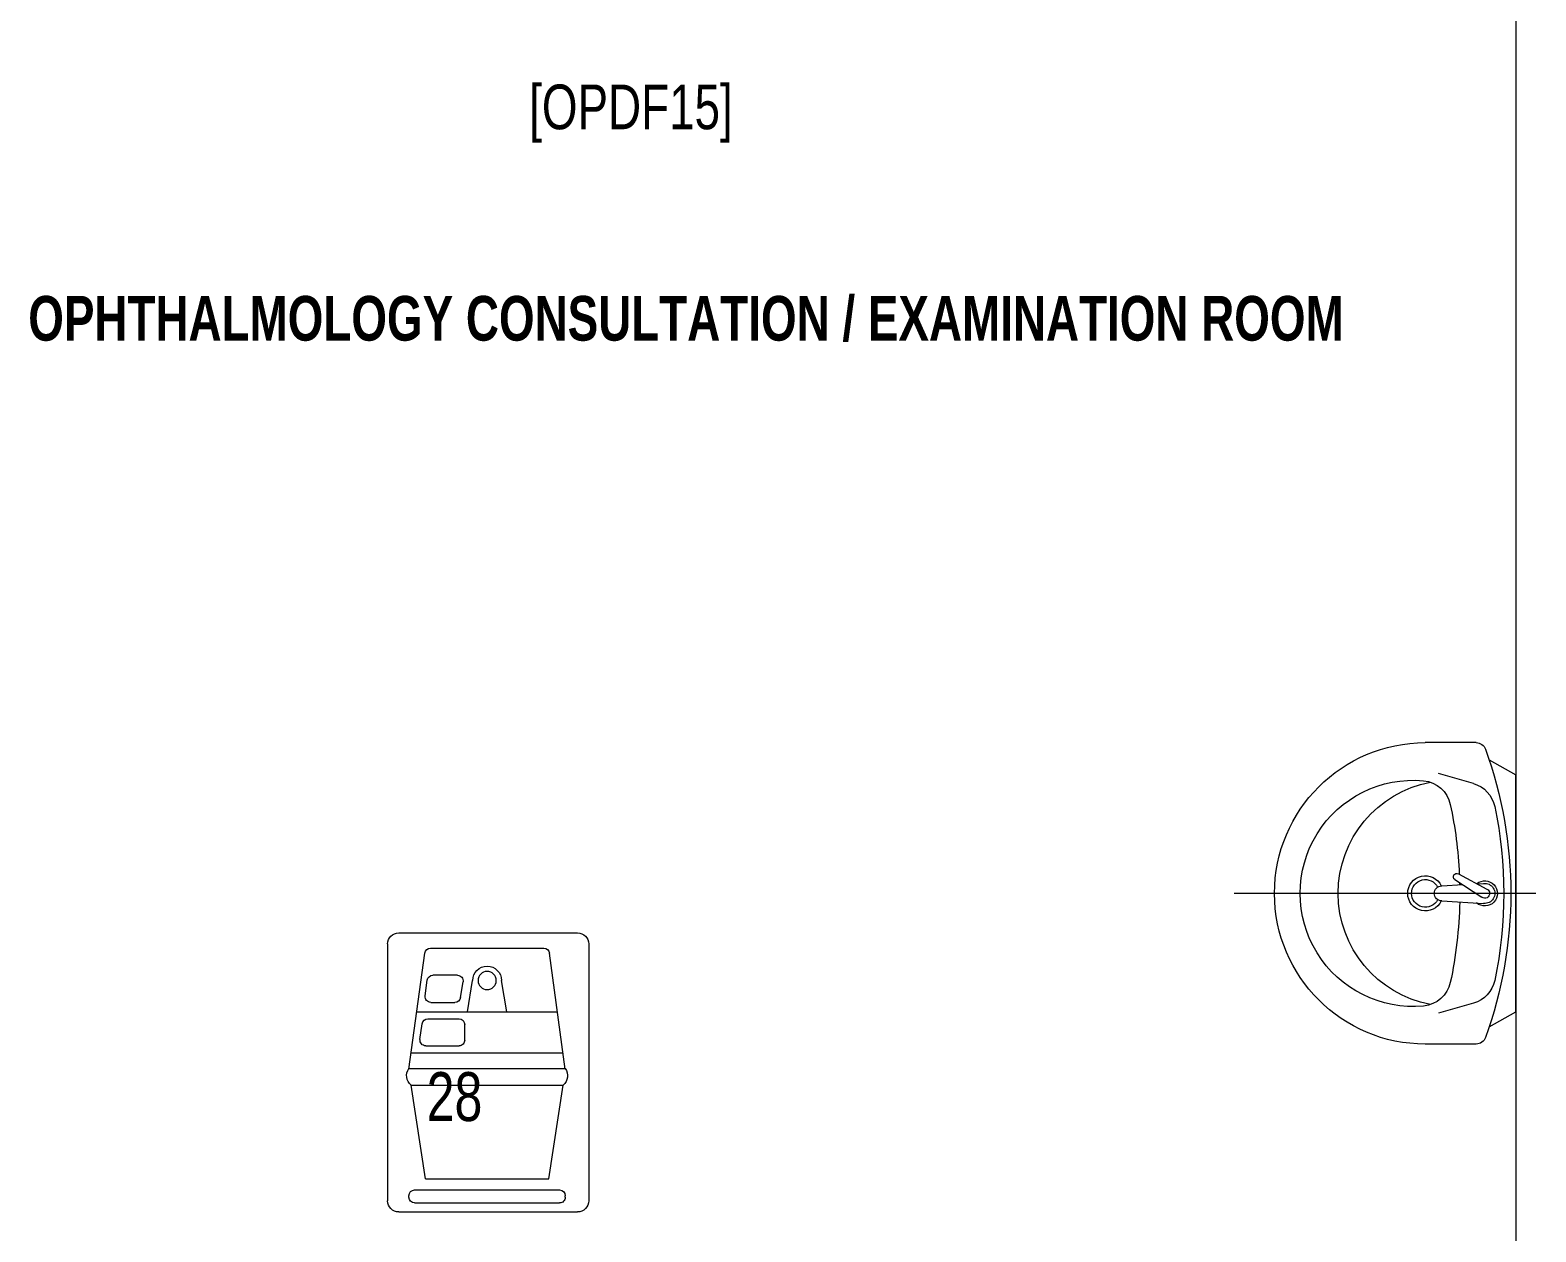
# Model space of a CAD drawing. Extents: x -234346 to 58427, y -132654 to -82394.
# Drawn here: x -54312 to -51616, y -115665 to -113513 of the extents above; entities that cross this region are included whole.
import ezdxf

# ---------------------------------------------------------------- set-up
doc = ezdxf.new("R2010")
doc.units = 0
doc.header["$LTSCALE"] = 8
doc.layers.get('0').update_dxf_attribs({"color": 9, "lineweight": 5})
for name, color, linetype, lineweight in [('72_EGR_BASE_TEXT', 9, 'Continuous', 5), ('72_EGR_EQP_TAG', 9, 'Continuous', 5), ('LOADING', 9, 'Continuous', 5), ('SANIT', 9, 'Continuous', 5), ('Walls', 9, 'Continuous', 5)]:
    doc.layers.add(name, color=color, linetype=linetype, lineweight=lineweight)
doc.styles.add('X3G_ENTITY_257CFD', font='swisscl.ttf', dxfattribs={"height": 200})
doc.styles.add('X3G_ENTITY_9EC9', font='swisscl.ttf', dxfattribs={"height": 0.2})
doc.styles.add('X3G_ENTITY_9F38', font='swisscl.ttf', dxfattribs={"height": 0.2})

# ---------------------------------------------------------------- blocks, each defined once
blk = doc.blocks.new('*X105')
for p, q in [((5, 3), (5, 3)), ((5, 3), (5, 3)), ((5, 3), (5, 3)), ((5, 3), (5, 3)), ((5, 3), (5, 3)), ((5, 3), (5, 3)), ((5, 3), (5, 3)), ((5, 3), (5, 3)), ((5, 3), (5, 3)), ((5, 3), (5, 3)), ((5, 3), (5, 3)), ((5, 3), (5, 3)), ((5, 3), (5, 3)), ((5, 3), (5, 3)), ((5, 3), (5, 3)), ((5, 3), (5, 3)), ((5, 3), (5, 3)), ((5, 3), (5, 3)), ((5, 3), (5, 3)), ((5, 3), (5, 3)), ((5, 3), (5, 3)), ((5, 3), (5, 3)), ((5, 3), (5, 3)), ((5, 3), (5, 3)), ((5, 3), (5, 3)), ((5, 3), (5, 3)), ((5, 3), (5, 3)), ((5, 3), (5, 3)), ((5, 3), (5, 3)), ((5, 3), (5, 3)), ((5, 3), (5, 3)), ((5, 3), (5, 3)), ((5, 3), (5, 3)), ((5, 3), (5, 3)), ((5, 3), (5, 3)), ((5, 3), (5, 3)), ((5, 3), (5, 3)), ((5, 3), (5, 3)), ((5, 3), (5, 3)), ((5, 3), (5, 3)), ((5, 3), (5, 3)), ((5, 3), (5, 3)), ((5, 3), (5, 3)), ((5, 3), (5, 3)), ((5, 3), (5, 3)), ((5, 3), (5, 3)), ((5, 3), (5, 3)), ((5, 3), (5, 3)), ((5, 3), (5, 3)), ((5, 3), (5, 3)), ((5, 3), (5, 3)), ((5, 3), (5, 3)), ((5, 3), (5, 3)), ((5, 3), (5, 3)), ((5, 3), (5, 3)), ((5, 3), (5, 3)), ((5, 3), (5, 3)), ((5, 3), (5, 3)), ((5, 3), (5, 3)), ((5, 3), (5, 3)), ((5, 3), (5, 3)), ((5, 3), (5, 3)), ((5, 3), (5, 3)), ((5, 3), (5, 3)), ((5, 3), (5, 3)), ((5, 3), (5, 3)), ((6, 3), (5, 3)), ((5, 3), (5, 3)), ((6, 3), (5, 3)), ((5, 3), (5, 3)), ((6, 3), (5, 3)), ((5, 3), (5, 3)), ((6, 3), (5, 3)), ((5, 3), (5, 3)), ((5, 3), (5, 3)), ((5, 3), (5, 3)), ((5, 3), (5, 3)), ((5, 3), (5, 3)), ((5, 3), (5, 3)), ((5, 3), (5, 3)), ((5, 3), (5, 3)), ((5, 3), (5, 3)), ((5, 3), (5, 3)), ((5, 3), (5, 3)), ((5, 3), (5, 3)), ((5, 3), (5, 3)), ((5, 3), (5, 3)), ((5, 3), (5, 3)), ((5, 3), (5, 3)), ((5, 3), (5, 3)), ((5, 3), (5, 3)), ((5, 3), (5, 3)), ((5, 3), (5, 3)), ((5, 3), (5, 3)), ((5, 3), (5, 3)), ((5, 3), (5, 3)), ((6, 3), (6, 3)), ((6, 3), (6, 3)), ((6, 3), (6, 3)), ((6, 3), (6, 3)), ((6, 3), (6, 3)), ((6, 3), (6, 3)), ((6, 3), (6, 3)), ((6, 3), (6, 3)), ((6, 3), (6, 3)), ((6, 3), (6, 3)), ((6, 3), (6, 3)), ((6, 3), (6, 3)), ((6, 3), (6, 3)), ((6, 3), (6, 3)), ((6, 3), (6, 3)), ((6, 3), (6, 3)), ((6, 3), (6, 3)), ((6, 3), (6, 3)), ((6, 3), (6, 3)), ((6, 3), (6, 3)), ((6, 3), (6, 3)), ((6, 3), (6, 3)), ((6, 3), (6, 3)), ((6, 3), (6, 3)), ((6, 3), (6, 3)), ((6, 3), (6, 3)), ((6, 3), (6, 3)), ((6, 3), (6, 3)), ((6, 3), (6, 3)), ((6, 3), (6, 3)), ((6, 3), (6, 3)), ((6, 3), (6, 3)), ((6, 3), (6, 3)), ((6, 3), (6, 3)), ((6, 3), (6, 3)), ((6, 3), (6, 3)), ((6, 3), (6, 3)), ((6, 3), (6, 3)), ((6, 3), (6, 3)), ((6, 3), (6, 3)), ((6, 3), (6, 3)), ((6, 3), (6, 3)), ((6, 3), (6, 3)), ((6, 3), (6, 3)), ((6, 3), (6, 3)), ((6, 3), (6, 3)), ((6, 3), (6, 3)), ((6, 3), (6, 3)), ((6, 3), (6, 3)), ((6, 3), (6, 3)), ((6, 3), (6, 3)), ((6, 3), (6, 3)), ((6, 3), (6, 3)), ((6, 3), (6, 3)), ((6, 3), (6, 3)), ((6, 3), (6, 3)), ((6, 3), (6, 3)), ((6, 3), (6, 3)), ((6, 3), (6, 3)), ((6, 3), (6, 3)), ((6, 3), (6, 3)), ((6, 3), (6, 3)), ((6, 3), (6, 3)), ((6, 3), (6, 3)), ((6, 3), (6, 3)), ((6, 3), (6, 3)), ((6, 3), (6, 3)), ((6, 3), (6, 3)), ((6, 3), (6, 3)), ((6, 3), (6, 3)), ((6, 3), (6, 3)), ((6, 3), (6, 3)), ((6, 3), (6, 3)), ((6, 3), (6, 3)), ((6, 3), (6, 3)), ((6, 3), (6, 3)), ((6, 3), (6, 3)), ((6, 3), (6, 3)), ((6, 3), (6, 3)), ((6, 3), (6, 3)), ((6, 3), (6, 3)), ((6, 3), (6, 3)), ((6, 3), (6, 3)), ((6, 3), (6, 3)), ((6, 3), (6, 3)), ((6, 3), (6, 3)), ((6, 3), (6, 3)), ((6, 3), (6, 3)), ((6, 3), (6, 3)), ((6, 3), (6, 3)), ((6, 3), (6, 3)), ((6, 3), (6, 3)), ((6, 3), (6, 3)), ((6, 3), (6, 3)), ((6, 3), (6, 3)), ((6, 3), (6, 3)), ((6, 3), (6, 3)), ((6, 3), (6, 3)), ((6, 3), (6, 3)), ((6, 3), (6, 3)), ((6, 3), (6, 3)), ((6, 3), (6, 3)), ((6, 3), (6, 3)), ((6, 3), (6, 3)), ((6, 3), (6, 3)), ((6, 3), (6, 3)), ((6, 3), (6, 3)), ((6, 3), (6, 3)), ((6, 3), (6, 3)), ((6, 3), (6, 3)), ((6, 3), (6, 3)), ((6, 3), (6, 3)), ((6, 3), (6, 3)), ((6, 3), (6, 3)), ((6, 3), (6, 3)), ((6, 3), (6, 3)), ((6, 3), (6, 3)), ((6, 3), (6, 3)), ((6, 3), (6, 3)), ((6, 3), (6, 3)), ((6, 3), (6, 3)), ((6, 3), (6, 3)), ((6, 3), (6, 3)), ((6, 3), (6, 3)), ((6, 3), (6, 3)), ((6, 3), (6, 3)), ((6, 3), (6, 3)), ((6, 3), (6, 3)), ((6, 3), (6, 3)), ((6, 3), (6, 3)), ((6, 3), (6, 3)), ((6, 3), (6, 3)), ((6, 3), (6, 3)), ((6, 3), (6, 3)), ((6, 3), (6, 3)), ((6, 3), (6, 3)), ((6, 3), (6, 3)), ((6, 3), (6, 3)), ((6, 3), (6, 3)), ((6, 3), (6, 3)), ((6, 3), (6, 3)), ((6, 3), (6, 3)), ((6, 3), (6, 3)), ((6, 3), (6, 3)), ((6, 3), (6, 3)), ((6, 3), (6, 3)), ((6, 3), (6, 3)), ((6, 3), (6, 3)), ((6, 3), (6, 3)), ((6, 3), (6, 3)), ((6, 3), (6, 3)), ((6, 3), (6, 3)), ((6, 3), (6, 3)), ((6, 3), (6, 3)), ((6, 3), (6, 3)), ((6, 3), (6, 3)), ((6, 3), (6, 3)), ((6, 3), (6, 3)), ((6, 3), (6, 3)), ((6, 3), (6, 3)), ((6, 3), (6, 3)), ((6, 3), (6, 3)), ((6, 3), (6, 3)), ((6, 3), (6, 3)), ((6, 3), (6, 3)), ((6, 3), (6, 3)), ((6, 3), (6, 3)), ((6, 3), (6, 3)), ((6, 3), (6, 3)), ((6, 3), (6, 3)), ((6, 3), (6, 3)), ((6, 3), (6, 3)), ((6, 3), (6, 3)), ((6, 3), (6, 3)), ((6, 3), (6, 3)), ((6, 3), (6, 3)), ((6, 3), (6, 3)), ((6, 3), (6, 3)), ((6, 3), (6, 3)), ((6, 3), (6, 3)), ((6, 3), (6, 3)), ((6, 3), (6, 3)), ((6, 3), (6, 3)), ((6, 3), (6, 3)), ((6, 3), (6, 3)), ((6, 3), (6, 3)), ((6, 3), (6, 3)), ((6, 3), (6, 3)), ((6, 3), (6, 3)), ((6, 3), (6, 3)), ((6, 3), (6, 3)), ((6, 3), (6, 3)), ((6, 3), (6, 3)), ((6, 3), (6, 3)), ((6, 3), (6, 3)), ((6, 3), (6, 3)), ((6, 3), (6, 3)), ((6, 3), (6, 3)), ((6, 3), (6, 3)), ((6, 3), (6, 3)), ((6, 3), (6, 3)), ((6, 3), (6, 3)), ((6, 3), (6, 3)), ((6, 3), (6, 3)), ((6, 3), (5, 3)), ((6, 3), (5, 3)), ((6, 3), (5, 3)), ((6, 3), (5, 3)), ((6, 3), (5, 3)), ((6, 3), (6, 3)), ((6, 3), (6, 3)), ((6, 3), (6, 3)), ((6, 3), (6, 3)), ((6, 3), (6, 3)), ((6, 3), (6, 3)), ((6, 3), (6, 3)), ((6, 3), (6, 3)), ((6, 3), (6, 3)), ((6, 3), (6, 3)), ((6, 3), (6, 3)), ((6, 3), (6, 3)), ((6, 3), (6, 3)), ((6, 3), (6, 3)), ((6, 3), (6, 3)), ((6, 3), (6, 3)), ((6, 3), (6, 3)), ((6, 3), (6, 3)), ((6, 3), (6, 3)), ((6, 3), (6, 3)), ((6, 3), (6, 3)), ((6, 3), (6, 3)), ((6, 3), (6, 3)), ((6, 3), (6, 3)), ((6, 3), (6, 3)), ((6, 3), (6, 3)), ((6, 3), (6, 3)), ((6, 3), (6, 3)), ((6, 3), (6, 3)), ((6, 3), (6, 3)), ((6, 3), (6, 3)), ((6, 3), (6, 3)), ((6, 3), (6, 3)), ((6, 3), (6, 3)), ((6, 3), (6, 3)), ((6, 3), (6, 3)), ((6, 3), (6, 3)), ((6, 3), (6, 3)), ((6, 3), (6, 3)), ((6, 3), (6, 3)), ((6, 3), (6, 3)), ((6, 3), (6, 3)), ((6, 3), (6, 3)), ((6, 3), (6, 3)), ((6, 3), (6, 3)), ((6, 3), (6, 3)), ((6, 3), (6, 3)), ((6, 3), (6, 3)), ((6, 3), (6, 3)), ((6, 3), (6, 3)), ((6, 3), (6, 3)), ((6, 3), (6, 3)), ((6, 3), (6, 3)), ((6, 3), (6, 3)), ((6, 3), (6, 3)), ((6, 3), (6, 3)), ((6, 3), (6, 3)), ((6, 3), (6, 3)), ((6, 3), (6, 3)), ((6, 3), (6, 3)), ((6, 3), (6, 3)), ((6, 3), (6, 3)), ((6, 3), (6, 3)), ((6, 3), (6, 3)), ((6, 3), (6, 3)), ((6, 3), (6, 3)), ((6, 3), (6, 3)), ((6, 3), (6, 3)), ((6, 3), (6, 3)), ((6, 3), (6, 3)), ((6, 3), (6, 3)), ((6, 3), (6, 3)), ((6, 3), (6, 3)), ((6, 3), (6, 3)), ((6, 3), (6, 3)), ((6, 3), (6, 3)), ((6, 3), (6, 3)), ((6, 3), (6, 3)), ((6, 3), (6, 3)), ((6, 3), (6, 3)), ((6, 3), (6, 3)), ((6, 3), (6, 3)), ((6, 3), (6, 3)), ((6, 3), (6, 3)), ((6, 3), (6, 3)), ((6, 3), (6, 3)), ((6, 3), (6, 3)), ((6, 3), (6, 3)), ((6, 3), (6, 3)), ((6, 3), (6, 3)), ((6, 3), (6, 3)), ((6, 3), (6, 3)), ((6, 3), (6, 3)), ((6, 3), (6, 3)), ((6, 3), (6, 3)), ((6, 3), (6, 3)), ((6, 3), (6, 3)), ((6, 3), (6, 3)), ((6, 3), (6, 3)), ((6, 3), (6, 3)), ((6, 3), (6, 3)), ((6, 3), (6, 3)), ((6, 3), (6, 3)), ((6, 3), (6, 3)), ((6, 3), (6, 3)), ((6, 3), (6, 3)), ((6, 3), (6, 3)), ((6, 3), (6, 3)), ((6, 3), (6, 3)), ((6, 3), (6, 3)), ((6, 3), (6, 3)), ((6, 3), (6, 3)), ((6, 3), (6, 3)), ((6, 3), (6, 3)), ((6, 3), (6, 3)), ((6, 3), (6, 3)), ((6, 3), (6, 3)), ((6, 3), (6, 3)), ((6, 3), (6, 3)), ((6, 3), (6, 3)), ((6, 3), (6, 3)), ((6, 3), (6, 3)), ((6, 3), (6, 3)), ((6, 3), (6, 3)), ((6, 3), (6, 3)), ((6, 3), (6, 3)), ((6, 3), (6, 3)), ((6, 3), (6, 3)), ((6, 3), (6, 3)), ((6, 3), (6, 3)), ((6, 3), (6, 3)), ((6, 3), (6, 3)), ((6, 3), (6, 3)), ((6, 3), (6, 3)), ((6, 3), (6, 3)), ((6, 3), (6, 3)), ((6, 3), (6, 3)), ((6, 3), (6, 3)), ((6, 3), (6, 3)), ((6, 3), (6, 3)), ((6, 3), (6, 3)), ((6, 3), (6, 3)), ((6, 3), (6, 3)), ((6, 3), (6, 3)), ((6, 3), (6, 3)), ((6, 3), (6, 3)), ((6, 3), (6, 3)), ((6, 3), (6, 3)), ((6, 3), (6, 3)), ((6, 3), (6, 3)), ((6, 3), (6, 3)), ((6, 3), (6, 3)), ((6, 3), (6, 3)), ((6, 3), (6, 3)), ((6, 3), (6, 3)), ((6, 3), (6, 3)), ((6, 3), (6, 3)), ((6, 3), (6, 3)), ((6, 3), (6, 3)), ((6, 3), (6, 3)), ((6, 3), (6, 3)), ((6, 3), (6, 3)), ((6, 3), (6, 3)), ((6, 3), (6, 3)), ((6, 3), (6, 3)), ((6, 3), (6, 3)), ((6, 3), (6, 3)), ((6, 3), (6, 3)), ((6, 3), (6, 3)), ((6, 3), (6, 3)), ((6, 3), (6, 3)), ((6, 3), (6, 3)), ((6, 3), (6, 3)), ((6, 3), (6, 3)), ((6, 3), (6, 3)), ((6, 3), (6, 3)), ((6, 3), (6, 3)), ((6, 3), (6, 3)), ((6, 3), (6, 3)), ((6, 3), (6, 3)), ((6, 3), (6, 3)), ((6, 3), (6, 3)), ((6, 3), (6, 3)), ((6, 3), (6, 3)), ((6, 3), (6, 3)), ((6, 3), (6, 3)), ((6, 3), (6, 3)), ((6, 3), (6, 3)), ((6, 3), (6, 3)), ((6, 3), (6, 3)), ((6, 3), (6, 3)), ((6, 3), (6, 3)), ((6, 3), (6, 3)), ((6, 3), (6, 3)), ((6, 3), (6, 3)), ((6, 3), (6, 3)), ((6, 3), (6, 3)), ((6, 3), (6, 3)), ((6, 3), (6, 3)), ((6, 3), (6, 3)), ((6, 3), (6, 3)), ((6, 3), (6, 3)), ((6, 3), (6, 3)), ((6, 3), (6, 3)), ((6, 3), (6, 3)), ((6, 3), (6, 3)), ((6, 3), (6, 3)), ((6, 3), (6, 3)), ((6, 3), (6, 3)), ((6, 3), (6, 3)), ((6, 3), (6, 3)), ((6, 3), (6, 3)), ((6, 3), (6, 3)), ((6, 3), (6, 3)), ((6, 3), (6, 3)), ((6, 3), (6, 3)), ((6, 3), (6, 3)), ((6, 3), (6, 3)), ((6, 3), (6, 3)), ((6, 3), (6, 3)), ((6, 3), (6, 3)), ((6, 3), (6, 3)), ((6, 3), (6, 3)), ((6, 3), (6, 3)), ((6, 3), (6, 3)), ((6, 3), (6, 3)), ((6, 3), (6, 3)), ((6, 3), (6, 3)), ((6, 3), (6, 3)), ((6, 3), (6, 3)), ((6, 3), (6, 3)), ((6, 3), (6, 3)), ((6, 3), (6, 3)), ((6, 3), (6, 3)), ((6, 3), (6, 3)), ((6, 3), (6, 3)), ((6, 3), (6, 3)), ((6, 3), (6, 3)), ((6, 3), (6, 3)), ((6, 3), (6, 3)), ((6, 3), (6, 3)), ((6, 3), (6, 3)), ((6, 3), (6, 3)), ((6, 3), (6, 3)), ((6, 3), (6, 3)), ((6, 3), (6, 3)), ((6, 3), (6, 3)), ((6, 3), (6, 3)), ((6, 3), (6, 3)), ((6, 3), (6, 3)), ((6, 3), (6, 3)), ((6, 3), (6, 3)), ((6, 3), (6, 3)), ((6, 3), (6, 3)), ((6, 3), (6, 3)), ((6, 3), (6, 3)), ((6, 3), (6, 3)), ((6, 3), (6, 3)), ((6, 3), (6, 3)), ((6, 3), (6, 3)), ((6, 3), (6, 3)), ((6, 3), (6, 3)), ((6, 3), (6, 3)), ((6, 3), (6, 3)), ((6, 3), (6, 3)), ((6, 3), (6, 3)), ((6, 3), (6, 3)), ((6, 3), (6, 3)), ((6, 3), (6, 3)), ((6, 3), (6, 3)), ((6, 3), (6, 3)), ((6, 3), (6, 3)), ((6, 3), (6, 3)), ((6, 3), (6, 3)), ((6, 3), (6, 3)), ((6, 3), (6, 3)), ((6, 3), (6, 3)), ((6, 3), (6, 3)), ((6, 3), (6, 3)), ((6, 3), (6, 3)), ((6, 3), (6, 3)), ((6, 3), (6, 3)), ((6, 3), (6, 3)), ((6, 3), (6, 3)), ((6, 3), (6, 3)), ((6, 3), (6, 3)), ((6, 3), (6, 3)), ((6, 3), (6, 3)), ((6, 3), (6, 3)), ((6, 3), (6, 3)), ((6, 3), (6, 3)), ((6, 3), (6, 3)), ((6, 3), (6, 3)), ((6, 3), (6, 3)), ((6, 3), (6, 3)), ((6, 3), (6, 3)), ((6, 3), (6, 3)), ((6, 3), (6, 3)), ((6, 3), (6, 3)), ((6, 3), (6, 3)), ((6, 3), (6, 3)), ((6, 3), (6, 3)), ((6, 3), (6, 3)), ((6, 3), (6, 3)), ((6, 3), (6, 3)), ((6, 3), (6, 3)), ((6, 3), (6, 3)), ((6, 3), (6, 3)), ((6, 3), (6, 3)), ((6, 3), (6, 3)), ((6, 3), (6, 3)), ((6, 3), (6, 3)), ((6, 3), (6, 3)), ((6, 3), (6, 3)), ((6, 3), (6, 3)), ((6, 3), (6, 3)), ((6, 3), (6, 3))]:
    blk.add_line(p, q)
blk = doc.blocks.new('*X106')
for p, q in [((13, 1), (13, 1)), ((13, 1), (13, 1)), ((13, 1), (13, 1)), ((13, 1), (13, 1)), ((13, 1), (13, 1)), ((13, 1), (13, 1)), ((13, 1), (13, 1)), ((13, 1), (13, 1)), ((13, 1), (13, 1)), ((13, 1), (13, 1)), ((13, 1), (13, 1)), ((13, 1), (13, 1)), ((13, 1), (13, 1)), ((13, 1), (13, 1)), ((13, 1), (13, 1)), ((13, 1), (14, 1)), ((13, 1), (14, 1)), ((13, 1), (14, 1)), ((13, 1), (13, 1)), ((13, 1), (13, 1)), ((13, 1), (13, 1)), ((13, 1), (13, 1)), ((13, 1), (13, 1)), ((13, 1), (13, 1)), ((13, 1), (13, 1)), ((13, 1), (13, 1)), ((13, 1), (13, 1)), ((13, 1), (13, 1)), ((13, 1), (13, 1)), ((13, 1), (13, 1)), ((13, 1), (13, 1)), ((13, 1), (13, 1)), ((13, 1), (13, 1)), ((13, 1), (13, 1)), ((13, 1), (13, 1)), ((13, 1), (13, 1)), ((13, 1), (13, 1)), ((13, 1), (13, 1)), ((13, 1), (13, 1)), ((13, 1), (13, 1)), ((13, 1), (13, 1)), ((13, 1), (13, 1)), ((13, 1), (13, 1)), ((13, 1), (13, 1)), ((13, 1), (13, 1)), ((13, 1), (13, 1)), ((13, 1), (13, 1)), ((13, 1), (13, 1)), ((13, 1), (13, 1)), ((13, 1), (13, 1)), ((13, 1), (13, 1)), ((13, 1), (13, 1)), ((13, 1), (13, 1)), ((13, 1), (13, 1)), ((13, 1), (13, 1)), ((13, 1), (13, 1)), ((13, 1), (13, 1)), ((13, 1), (13, 1)), ((13, 1), (13, 1)), ((13, 1), (13, 1)), ((13, 1), (13, 1)), ((13, 1), (13, 1)), ((13, 1), (13, 1)), ((13, 1), (13, 1)), ((13, 1), (13, 1)), ((13, 1), (13, 1)), ((13, 1), (13, 1)), ((13, 1), (13, 1)), ((13, 1), (13, 1)), ((13, 1), (13, 1)), ((13, 1), (13, 1)), ((13, 1), (13, 1)), ((13, 1), (13, 1)), ((13, 1), (13, 1)), ((13, 1), (13, 1)), ((13, 1), (13, 1)), ((13, 1), (13, 1)), ((13, 1), (13, 1)), ((13, 1), (13, 1)), ((13, 1), (13, 1)), ((13, 1), (13, 1)), ((13, 1), (13, 1)), ((13, 1), (13, 1)), ((13, 1), (13, 1)), ((13, 1), (13, 1)), ((13, 1), (13, 1)), ((13, 1), (13, 1)), ((13, 1), (13, 1)), ((13, 1), (13, 1)), ((13, 1), (13, 1)), ((13, 1), (13, 1)), ((13, 1), (13, 1)), ((13, 1), (13, 1)), ((13, 1), (13, 1)), ((13, 1), (13, 1)), ((13, 1), (13, 1)), ((13, 1), (13, 1)), ((13, 1), (13, 1)), ((13, 1), (13, 1)), ((13, 1), (13, 1)), ((13, 1), (13, 1)), ((13, 1), (13, 1)), ((13, 1), (13, 1)), ((13, 1), (13, 1)), ((13, 1), (13, 1)), ((13, 1), (13, 1)), ((13, 1), (13, 1)), ((13, 1), (13, 1)), ((13, 1), (13, 1)), ((13, 1), (13, 1)), ((13, 1), (13, 1)), ((13, 1), (13, 1)), ((13, 1), (13, 1)), ((13, 1), (13, 1)), ((13, 1), (13, 1)), ((13, 1), (13, 1)), ((13, 1), (13, 1)), ((13, 1), (13, 1)), ((13, 1), (13, 1)), ((13, 1), (13, 1)), ((13, 1), (13, 1)), ((13, 1), (13, 1)), ((13, 1), (13, 1)), ((13, 1), (14, 1)), ((13, 0), (13, 0)), ((13, 0), (13, 0)), ((13, 0), (13, 0)), ((13, 0), (13, 0)), ((13, 0), (13, 0)), ((13, 0), (13, 0)), ((13, 0), (13, 0)), ((13, 0), (13, 0)), ((13, 0), (13, 0)), ((13, 0), (13, 0)), ((13, 0), (13, 0)), ((13, 0), (13, 0)), ((13, 0), (13, 0)), ((13, 0), (13, 0)), ((13, 0), (13, 0)), ((13, 0), (13, 0)), ((13, 0), (13, 0)), ((13, 0), (13, 0)), ((13, 0), (13, 0)), ((13, 0), (13, 0)), ((13, 0), (13, 0)), ((13, 0), (13, 0)), ((13, 0), (13, 0)), ((13, 0), (13, 0)), ((13, 0), (13, 0)), ((13, 0), (13, 0)), ((13, 0), (13, 0)), ((13, 0), (13, 0)), ((13, 0), (13, 0)), ((13, 0), (13, 0)), ((13, 0), (13, 0)), ((13, 0), (13, 0)), ((13, 0), (13, 0)), ((13, 0), (13, 0)), ((13, 0), (13, 0)), ((13, 0), (13, 0)), ((13, 0), (13, 0)), ((13, 0), (13, 0)), ((13, 0), (13, 0)), ((13, 0), (13, 0)), ((13, 0), (13, 0)), ((13, 0), (13, 0)), ((13, 0), (13, 0)), ((13, 0), (13, 0)), ((13, 0), (13, 0)), ((13, 0), (13, 0)), ((13, 0), (13, 0)), ((13, 0), (13, 0)), ((13, 0), (14, 0)), ((13, 0), (14, 0)), ((13, 0), (13, 0)), ((13, 0), (14, 0)), ((14, 1), (14, 1)), ((14, 1), (14, 1)), ((14, 1), (14, 1)), ((14, 1), (14, 1)), ((14, 1), (14, 1)), ((14, 1), (14, 1)), ((14, 1), (14, 1)), ((14, 1), (14, 1)), ((14, 1), (14, 1)), ((14, 1), (14, 1)), ((14, 1), (14, 1)), ((14, 1), (14, 1)), ((14, 1), (14, 1)), ((14, 1), (14, 1)), ((14, 1), (14, 1)), ((14, 1), (14, 1)), ((14, 1), (14, 1)), ((14, 1), (14, 1)), ((14, 1), (14, 1)), ((14, 1), (14, 1)), ((14, 1), (14, 1)), ((14, 1), (14, 1)), ((14, 1), (14, 1)), ((14, 1), (14, 1)), ((14, 1), (14, 1)), ((14, 1), (14, 1)), ((14, 1), (14, 1)), ((14, 1), (14, 1)), ((14, 1), (14, 1)), ((14, 1), (14, 1)), ((14, 1), (14, 1)), ((14, 1), (14, 1)), ((14, 1), (14, 1)), ((14, 1), (14, 1)), ((14, 1), (14, 1)), ((14, 1), (14, 1)), ((14, 1), (14, 1)), ((14, 1), (14, 1)), ((14, 1), (14, 1)), ((14, 1), (14, 1)), ((14, 1), (14, 1)), ((14, 1), (14, 1)), ((14, 1), (14, 1)), ((14, 1), (14, 1)), ((14, 1), (14, 1)), ((14, 1), (14, 1)), ((14, 1), (14, 1)), ((14, 1), (14, 1)), ((14, 1), (14, 1)), ((14, 1), (14, 1)), ((14, 1), (14, 1)), ((14, 1), (14, 1)), ((14, 1), (14, 1)), ((14, 1), (14, 1)), ((14, 1), (14, 1)), ((14, 1), (14, 1)), ((14, 1), (14, 1)), ((14, 1), (14, 1)), ((14, 1), (14, 1)), ((14, 1), (14, 1)), ((14, 1), (14, 1)), ((14, 1), (14, 1)), ((14, 1), (14, 1)), ((14, 1), (14, 1)), ((14, 1), (14, 1)), ((14, 1), (14, 1)), ((14, 1), (14, 1)), ((14, 1), (14, 1)), ((14, 1), (14, 1)), ((14, 1), (14, 1)), ((14, 1), (14, 1)), ((14, 1), (14, 1)), ((14, 1), (14, 1)), ((14, 1), (14, 1)), ((14, 1), (14, 1)), ((14, 1), (14, 1)), ((14, 1), (14, 1)), ((14, 1), (14, 1)), ((14, 1), (14, 1)), ((14, 1), (14, 1)), ((14, 1), (14, 1)), ((14, 1), (14, 1)), ((14, 1), (14, 1)), ((14, 1), (14, 1)), ((14, 1), (14, 1)), ((14, 1), (14, 1)), ((14, 1), (14, 1)), ((14, 1), (14, 1)), ((14, 1), (14, 1)), ((14, 1), (14, 1)), ((14, 1), (14, 1)), ((14, 1), (14, 1)), ((14, 1), (14, 1)), ((14, 1), (14, 1)), ((14, 0), (14, 0)), ((14, 0), (14, 0)), ((14, 0), (14, 0)), ((14, 0), (14, 0)), ((14, 0), (14, 0)), ((14, 0), (14, 0)), ((14, 0), (14, 0)), ((14, 0), (14, 0)), ((14, 0), (14, 0)), ((14, 0), (14, 0)), ((14, 0), (14, 0)), ((14, 0), (14, 0)), ((14, 0), (14, 0)), ((14, 0), (14, 0)), ((14, 0), (14, 0)), ((14, 0), (14, 0)), ((14, 0), (14, 0)), ((14, 0), (14, 0)), ((14, 0), (14, 0)), ((14, 0), (14, 0)), ((14, 0), (14, 0)), ((14, 0), (14, 0)), ((14, 0), (14, 0)), ((14, 0), (14, 0)), ((14, 0), (14, 0)), ((14, 0), (14, 0)), ((14, 0), (14, 0)), ((14, 0), (14, 0)), ((14, 0), (14, 0)), ((14, 0), (14, 0)), ((14, 0), (14, 0)), ((14, 0), (14, 0)), ((14, 0), (14, 0)), ((14, 0), (14, 0)), ((14, 0), (14, 0)), ((14, 0), (14, 0)), ((14, 0), (14, 0)), ((14, 0), (14, 0)), ((14, 0), (14, 0)), ((14, 0), (14, 0)), ((14, 0), (14, 0)), ((14, 0), (14, 0)), ((14, 0), (14, 0)), ((14, 0), (14, 0)), ((14, 0), (14, 0)), ((14, 0), (14, 0)), ((14, 0), (14, 0)), ((14, 0), (14, 0)), ((13, 0), (13, 0)), ((13, 0), (14, 0)), ((13, 0), (13, 0)), ((13, 0), (14, 0)), ((13, 0), (13, 0)), ((13, 0), (14, 0)), ((13, 0), (13, 0)), ((13, 0), (13, 0)), ((13, 0), (13, 0)), ((13, 0), (13, 0)), ((13, 0), (14, 0)), ((13, 0), (13, 0)), ((13, 0), (14, 0)), ((13, 0), (13, 0)), ((13, 0), (14, 0)), ((13, 0), (13, 0)), ((13, 0), (14, 0)), ((13, 0), (13, 0)), ((13, 0), (14, 0)), ((13, 0), (13, 0)), ((13, 0), (14, 0)), ((13, 0), (13, 0)), ((13, 0), (14, 0)), ((13, 0), (13, 0)), ((13, 0), (13, 0)), ((13, 0), (13, 0)), ((13, 0), (14, 0)), ((13, 0), (13, 0)), ((13, 0), (14, 0)), ((13, 0), (13, 0)), ((13, 0), (14, 0)), ((13, 0), (13, 0)), ((13, 0), (14, 0)), ((13, 0), (13, 0)), ((13, 0), (13, 0)), ((13, 0), (13, 0)), ((13, 0), (13, 0)), ((13, 0), (13, 0)), ((13, 0), (13, 0)), ((13, 0), (13, 0)), ((13, 0), (13, 0)), ((13, 0), (13, 0)), ((13, 0), (13, 0)), ((13, 0), (13, 0)), ((13, 0), (13, 0)), ((13, 0), (13, 0)), ((13, 0), (13, 0)), ((13, 0), (13, 0)), ((13, 0), (13, 0)), ((13, 0), (13, 0)), ((13, 0), (13, 0)), ((13, 0), (13, 0)), ((13, 0), (13, 0)), ((13, 0), (13, 0)), ((13, 0), (13, 0)), ((13, 0), (13, 0)), ((13, 0), (13, 0)), ((13, 0), (13, 0)), ((13, 0), (13, 0)), ((13, 0), (13, 0)), ((13, 0), (13, 0)), ((13, 0), (13, 0)), ((13, 0), (13, 0)), ((13, 0), (13, 0)), ((13, -1), (13, -1)), ((13, -1), (13, -1)), ((13, -1), (13, -1)), ((13, -1), (13, -1)), ((13, -1), (13, -1)), ((13, -1), (14, -1)), ((13, -1), (13, -1)), ((14, 0), (14, 0)), ((14, 0), (14, 0)), ((14, 0), (14, 0)), ((14, 0), (14, 0)), ((14, 0), (14, 0)), ((14, 0), (14, 0)), ((14, 0), (14, 0)), ((14, 0), (14, 0)), ((14, 0), (14, 0)), ((14, 0), (14, 0)), ((14, 0), (14, 0)), ((14, 0), (14, 0)), ((14, 0), (14, 0)), ((14, 0), (14, 0)), ((14, 0), (14, 0)), ((13, 0), (14, 0)), ((14, 0), (14, 0)), ((14, 0), (14, 0)), ((14, 0), (14, 0)), ((14, 0), (14, 0)), ((14, 0), (14, 0)), ((14, 0), (14, 0)), ((14, 0), (14, 0)), ((14, 0), (14, 0)), ((14, 0), (14, 0)), ((14, 0), (14, 0)), ((14, 0), (14, 0)), ((14, 0), (14, 0)), ((14, 0), (14, 0)), ((14, 0), (14, 0)), ((14, 0), (14, 0)), ((14, 0), (14, 0)), ((14, 0), (14, 0)), ((14, 0), (14, 0)), ((14, 0), (14, 0)), ((14, 0), (14, 0)), ((14, 0), (14, 0)), ((14, 0), (14, 0)), ((14, 0), (14, 0)), ((14, 0), (14, 0)), ((14, 0), (14, 0)), ((14, 0), (14, 0)), ((14, 0), (14, 0)), ((14, 0), (14, 0)), ((14, 0), (14, 0)), ((14, 0), (14, 0)), ((14, 0), (14, 0)), ((14, 0), (14, 0)), ((14, 0), (14, 0)), ((14, 0), (14, 0)), ((14, -1), (14, -1)), ((14, -1), (14, -1)), ((14, -1), (14, -1)), ((14, -1), (14, -1)), ((14, -1), (14, -1))]:
    blk.add_line(p, q)
blk = doc.blocks.new('ME13380B-P')
for p, q in [((-0.16, 0.5), (0.16, 0.5)), ((-0.18, 0.02), (-0.18, 0.48)), ((-0.1418, 0.4738), (-0.1418, 0.4709)), ((-0.1316, 0.484), (0.1279, 0.484)), ((-0.1316, 0.4607), (0.1279, 0.4607)), ((0.1382, 0.4738), (0.1382, 0.4709)), ((0.18, 0.02), (0.18, 0.48)), ((-0.1121, 0.4407), (-0.1379, 0.2729)), ((-0.1121, 0.4407), (0.1084, 0.4407)), ((0.1084, 0.4407), (0.1342, 0.2729)), ((-0.1379, 0.2729), (0.1342, 0.2729)), ((-0.1418, 0.244), (-0.1133, 0.0362)), ((-0.1417, 0.2432), (0.138, 0.2432)), ((0.1382, 0.244), (0.1096, 0.0362)), ((-0.1379, 0.2151), (0.1342, 0.2151)), ((-0.122, 0.1909), (-0.1181, 0.163)), ((-0.1118, 0.2026), (-0.0521, 0.2026)), ((-0.0418, 0.1923), (-0.0418, 0.1644)), ((-0.1278, 0.1416), (0.1241, 0.1416)), ((-0.108, 0.1541), (-0.0521, 0.1541)), ((-0.0371, 0.1416), (-0.0277, 0.0855)), ((0.0334, 0.1416), (0.024, 0.0855)), ((-0.1128, 0.1131), (-0.1089, 0.0849)), ((-0.1026, 0.1248), (-0.0597, 0.1248)), ((-0.0496, 0.1162), (-0.0448, 0.088)), ((-0.0549, 0.076), (-0.0988, 0.076)), ((-0.1032, 0.0273), (0.0995, 0.0273)), ((-0.16, 0), (0.16, 0))]:
    blk.add_line(p, q)
for points in [[(0.1084, 0.4407), (0.1084, 0.4407), (0.1084, 0.4407), (0.1084, 0.4407), (0.1084, 0.4407), (0.1084, 0.4407), (0.1084, 0.4407), (0.1084, 0.4407), (0.1084, 0.4407), (0.1084, 0.4407), (0.1084, 0.4407), (0.1084, 0.4407), (0.1084, 0.4407), (0.1084, 0.4407), (0.1084, 0.4407), (0.1084, 0.4407), (0.1084, 0.4407), (0.1084, 0.4407), (0.1084, 0.4407), (0.1084, 0.4407), (0.1084, 0.4407), (0.1084, 0.4407), (0.1084, 0.4407), (0.1084, 0.4407), (0.1084, 0.4407), (0.1084, 0.4407), (0.1084, 0.4407), (0.1084, 0.4407), (0.1084, 0.4407), (0.1084, 0.4407), (0.1084, 0.4407), (0.1084, 0.4407), (0.1084, 0.4407), (0.1084, 0.4407), (0.1084, 0.4407), (0.1084, 0.4407), (0.1084, 0.4407), (0.1084, 0.4407), (0.1084, 0.4407), (0.1084, 0.4407), (0.1084, 0.4407), (0.1084, 0.4407), (0.1084, 0.4407), (0.1084, 0.4407), (0.1084, 0.4407), (0.1084, 0.4407), (0.1084, 0.4407), (0.1084, 0.4407), (0.1084, 0.4407), (0.1084, 0.4407), (0.1084, 0.4407), (0.1084, 0.4407), (0.1084, 0.4407), (0.1084, 0.4407), (0.1084, 0.4407), (0.1084, 0.4407), (0.1084, 0.4407), (0.1084, 0.4407), (0.1084, 0.4407), (0.1084, 0.4407), (0.1084, 0.4407), (0.1084, 0.4407), (0.1084, 0.4407), (0.1084, 0.4407), (0.1084, 0.4407), (0.1084, 0.4407), (0.1084, 0.4407), (0.1084, 0.4407), (0.1084, 0.4407), (0.1084, 0.4407), (0.1084, 0.4407), (0.1084, 0.4407), (0.1084, 0.4407), (0.1084, 0.4407), (0.1084, 0.4407), (0.1084, 0.4407), (0.1084, 0.4407), (0.1084, 0.4407), (0.1084, 0.4407), (0.1084, 0.4407), (0.1084, 0.4407), (0.1084, 0.4407), (0.1084, 0.4407), (0.1084, 0.4407), (0.1084, 0.4407), (0.1084, 0.4407), (0.1084, 0.4407), (0.1084, 0.4407), (0.1084, 0.4407), (0.1084, 0.4407), (0.1084, 0.4407), (0.1084, 0.4407), (0.1084, 0.4407), (0.1084, 0.4407), (0.1084, 0.4407), (0.1084, 0.4407), (0.1084, 0.4407), (0.1084, 0.4407), (0.1084, 0.4407), (0.1084, 0.4407), (0.1084, 0.4407), (0.1084, 0.4407), (0.1084, 0.4407), (0.1084, 0.4407), (0.1084, 0.4407), (0.1084, 0.4407), (0.1084, 0.4407), (0.1084, 0.4407), (0.1084, 0.4407), (0.1084, 0.4407), (0.1084, 0.4407), (0.1084, 0.4407), (0.1084, 0.4407), (0.1084, 0.4407), (0.1084, 0.4407), (0.1084, 0.4407), (0.1084, 0.4407), (0.1084, 0.4407), (0.1084, 0.4407), (0.1084, 0.4407), (0.1084, 0.4407), (0.1084, 0.4407), (0.1084, 0.4407), (0.1084, 0.4407), (0.1084, 0.4407), (0.1084, 0.4407), (0.1084, 0.4407), (0.1084, 0.4407), (0.1084, 0.4407), (0.1084, 0.4407), (0.1084, 0.4407), (0.1084, 0.4407), (0.1084, 0.4407), (0.1084, 0.4407), (0.1084, 0.4407), (0.1084, 0.4407), (0.1084, 0.4407), (0.1084, 0.4407), (0.1084, 0.4407), (0.1084, 0.4407), (0.1084, 0.4407), (0.1084, 0.4407), (0.1084, 0.4407), (0.1084, 0.4407), (0.1084, 0.4407), (0.1084, 0.4407), (0.1084, 0.4407), (0.1084, 0.4407), (0.1084, 0.4407), (0.1084, 0.4407), (0.1084, 0.4407), (0.1084, 0.4407), (0.1084, 0.4407), (0.1084, 0.4407), (0.1084, 0.4407), (0.1084, 0.4407), (0.1084, 0.4407), (0.1084, 0.4407), (0.1084, 0.4407), (0.1084, 0.4407), (0.1084, 0.4407), (0.1084, 0.4407), (0.1084, 0.4407), (0.1084, 0.4407), (0.1084, 0.4407), (0.1084, 0.4407), (0.1084, 0.4407), (0.1084, 0.4407), (0.1084, 0.4407), (0.1084, 0.4407), (0.1084, 0.4407), (0.1084, 0.4407), (0.1084, 0.4407), (0.1084, 0.4407), (0.1084, 0.4407), (0.1084, 0.4407), (0.1084, 0.4407), (0.1084, 0.4407), (0.1084, 0.4407), (0.1084, 0.4407), (0.1084, 0.4407), (0.1084, 0.4407), (0.1084, 0.4407), (0.1084, 0.4407), (0.1084, 0.4407), (0.1084, 0.4407), (0.1084, 0.4407), (0.1084, 0.4407), (0.1084, 0.4407), (0.1084, 0.4407), (0.1084, 0.4407), (0.1084, 0.4407), (0.1084, 0.4407), (0.1084, 0.4407), (0.1084, 0.4407), (0.1084, 0.4407), (0.1084, 0.4407), (0.1084, 0.4407), (0.1084, 0.4407), (0.1084, 0.4407), (0.1084, 0.4407), (0.1084, 0.4407), (0.1084, 0.4407), (0.1084, 0.4407), (0.1084, 0.4407), (0.1084, 0.4407), (0.1084, 0.4407), (0.1084, 0.4407), (0.1084, 0.4407), (0.1084, 0.4407), (0.1084, 0.4407), (0.1084, 0.4407), (0.1084, 0.4407), (0.1084, 0.4407), (0.1084, 0.4407), (0.1084, 0.4407), (0.1084, 0.4407), (0.1084, 0.4407), (0.1084, 0.4407), (0.1084, 0.4407), (0.1084, 0.4407), (0.1084, 0.4407), (0.1084, 0.4407), (0.1084, 0.4407), (0.1084, 0.4407), (0.1084, 0.4407), (0.1084, 0.4407), (0.1084, 0.4407), (0.1084, 0.4407), (0.1084, 0.4407), (0.1084, 0.4407), (0.1084, 0.4407), (0.1084, 0.4407), (0.1084, 0.4407), (0.1084, 0.4407), (0.1084, 0.4407), (0.1084, 0.4407), (0.1084, 0.4407), (0.1084, 0.4407), (0.1084, 0.4407), (0.1084, 0.4407), (0.1084, 0.4407), (0.1084, 0.4407), (0.1084, 0.4407), (0.1084, 0.4407), (0.1084, 0.4407), (0.1084, 0.4407), (0.1084, 0.4407), (0.1084, 0.4407), (0.1084, 0.4407), (0.1084, 0.4407), (0.1084, 0.4407), (0.1084, 0.4407), (0.1084, 0.4407), (0.1084, 0.4407), (0.1084, 0.4407), (0.1084, 0.4407), (0.1084, 0.4407), (0.1084, 0.4407), (0.1084, 0.4407), (0.1084, 0.4407), (0.1084, 0.4407), (0.1084, 0.4407), (0.1084, 0.4407), (0.1084, 0.4407), (0.1084, 0.4407), (0.1084, 0.4407), (0.1084, 0.4407), (0.1084, 0.4407), (0.1084, 0.4407), (0.1084, 0.4407), (0.1084, 0.4407), (0.1084, 0.4407), (0.1084, 0.4407), (0.1084, 0.4407), (0.1084, 0.4407), (0.1084, 0.4407)], [(0.1084, 0.4407), (0.1084, 0.4407), (0.1084, 0.4407), (0.1084, 0.4407), (0.1084, 0.4407), (0.1084, 0.4407), (0.1084, 0.4407), (0.1084, 0.4407), (0.1084, 0.4407), (0.1084, 0.4407), (0.1084, 0.4407), (0.1084, 0.4407), (0.1084, 0.4407), (0.1084, 0.4407), (0.1084, 0.4407), (0.1084, 0.4407), (0.1084, 0.4407), (0.1084, 0.4407), (0.1084, 0.4407), (0.1084, 0.4407), (0.1084, 0.4407), (0.1084, 0.4407), (0.1084, 0.4407), (0.1084, 0.4407), (0.1084, 0.4407), (0.1084, 0.4407), (0.1084, 0.4407), (0.1084, 0.4407), (0.1084, 0.4407), (0.1084, 0.4407), (0.1084, 0.4407), (0.1084, 0.4407), (0.1084, 0.4407), (0.1084, 0.4407), (0.1084, 0.4407), (0.1084, 0.4407), (0.1084, 0.4407), (0.1084, 0.4407), (0.1084, 0.4407), (0.1084, 0.4407), (0.1084, 0.4407), (0.1084, 0.4407), (0.1084, 0.4407), (0.1084, 0.4407), (0.1084, 0.4407), (0.1084, 0.4407), (0.1084, 0.4407), (0.1084, 0.4407), (0.1084, 0.4407), (0.1084, 0.4407), (0.1084, 0.4407), (0.1084, 0.4407), (0.1084, 0.4407), (0.1084, 0.4407), (0.1084, 0.4407), (0.1084, 0.4407), (0.1084, 0.4407), (0.1084, 0.4407), (0.1084, 0.4407), (0.1084, 0.4407), (0.1084, 0.4407), (0.1084, 0.4407), (0.1084, 0.4407), (0.1084, 0.4407), (0.1084, 0.4407), (0.1084, 0.4407), (0.1084, 0.4407), (0.1084, 0.4407), (0.1084, 0.4407), (0.1084, 0.4407), (0.1084, 0.4407), (0.1084, 0.4407), (0.1084, 0.4407), (0.1084, 0.4407), (0.1084, 0.4407), (0.1084, 0.4407), (0.1084, 0.4407), (0.1084, 0.4407), (0.1084, 0.4407), (0.1084, 0.4407), (0.1084, 0.4407), (0.1084, 0.4407), (0.1084, 0.4407), (0.1084, 0.4407), (0.1084, 0.4407), (0.1084, 0.4407), (0.1084, 0.4407), (0.1084, 0.4407), (0.1084, 0.4407), (0.1084, 0.4407), (0.1084, 0.4407), (0.1084, 0.4407), (0.1084, 0.4407), (0.1084, 0.4407), (0.1084, 0.4407), (0.1084, 0.4407), (0.1084, 0.4407), (0.1084, 0.4407), (0.1084, 0.4407), (0.1084, 0.4407), (0.1084, 0.4407), (0.1084, 0.4407), (0.1084, 0.4407), (0.1084, 0.4407), (0.1084, 0.4407), (0.1084, 0.4407), (0.1084, 0.4407), (0.1084, 0.4407), (0.1084, 0.4407), (0.1084, 0.4407), (0.1084, 0.4407), (0.1084, 0.4407), (0.1084, 0.4407), (0.1084, 0.4407), (0.1084, 0.4407), (0.1084, 0.4407), (0.1084, 0.4407), (0.1084, 0.4407), (0.1084, 0.4407), (0.1084, 0.4407), (0.1084, 0.4407), (0.1084, 0.4407), (0.1084, 0.4407), (0.1084, 0.4407), (0.1084, 0.4407), (0.1084, 0.4407), (0.1084, 0.4407), (0.1084, 0.4407), (0.1084, 0.4407), (0.1084, 0.4407), (0.1084, 0.4407), (0.1084, 0.4407), (0.1084, 0.4407), (0.1084, 0.4407), (0.1084, 0.4407), (0.1084, 0.4407), (0.1084, 0.4407), (0.1084, 0.4407), (0.1084, 0.4407), (0.1084, 0.4407), (0.1084, 0.4407), (0.1084, 0.4407), (0.1084, 0.4407), (0.1084, 0.4407), (0.1084, 0.4407), (0.1084, 0.4407), (0.1084, 0.4407), (0.1084, 0.4407), (0.1084, 0.4407), (0.1084, 0.4407), (0.1084, 0.4407), (0.1084, 0.4407), (0.1084, 0.4407), (0.1084, 0.4407), (0.1084, 0.4407), (0.1084, 0.4407), (0.1084, 0.4407), (0.1084, 0.4407), (0.1084, 0.4407), (0.1084, 0.4407), (0.1084, 0.4407), (0.1084, 0.4407), (0.1084, 0.4407), (0.1084, 0.4407), (0.1084, 0.4407), (0.1084, 0.4407), (0.1084, 0.4407), (0.1084, 0.4407), (0.1084, 0.4407), (0.1084, 0.4407), (0.1084, 0.4407), (0.1084, 0.4407), (0.1084, 0.4407), (0.1084, 0.4407), (0.1084, 0.4407), (0.1084, 0.4407), (0.1084, 0.4407), (0.1084, 0.4407), (0.1084, 0.4407), (0.1084, 0.4407), (0.1084, 0.4407), (0.1084, 0.4407), (0.1084, 0.4407), (0.1084, 0.4407), (0.1084, 0.4407), (0.1084, 0.4407), (0.1084, 0.4407), (0.1084, 0.4407), (0.1084, 0.4407), (0.1084, 0.4407), (0.1084, 0.4407), (0.1084, 0.4407), (0.1084, 0.4407), (0.1084, 0.4407), (0.1084, 0.4407), (0.1084, 0.4407), (0.1084, 0.4407), (0.1084, 0.4407), (0.1084, 0.4407), (0.1084, 0.4407), (0.1084, 0.4407), (0.1084, 0.4407), (0.1084, 0.4407), (0.1084, 0.4407), (0.1084, 0.4407), (0.1084, 0.4407), (0.1084, 0.4407), (0.1084, 0.4407), (0.1084, 0.4407), (0.1084, 0.4407), (0.1084, 0.4407), (0.1084, 0.4407), (0.1084, 0.4407), (0.1084, 0.4407), (0.1084, 0.4407), (0.1084, 0.4407), (0.1084, 0.4407), (0.1084, 0.4407), (0.1084, 0.4407)], [(0.1084, 0.4407), (0.1084, 0.4407), (0.1084, 0.4407), (0.1084, 0.4407), (0.1084, 0.4407), (0.1084, 0.4407), (0.1084, 0.4407), (0.1084, 0.4407), (0.1084, 0.4407), (0.1084, 0.4407), (0.1084, 0.4407), (0.1084, 0.4407), (0.1084, 0.4407), (0.1084, 0.4407), (0.1084, 0.4407), (0.1084, 0.4407), (0.1084, 0.4407), (0.1084, 0.4407), (0.1084, 0.4407), (0.1084, 0.4407), (0.1084, 0.4407), (0.1084, 0.4407), (0.1084, 0.4407), (0.1084, 0.4407), (0.1084, 0.4407), (0.1084, 0.4407), (0.1084, 0.4407), (0.1084, 0.4407), (0.1084, 0.4407), (0.1084, 0.4407), (0.1084, 0.4407), (0.1084, 0.4407), (0.1084, 0.4407), (0.1084, 0.4407), (0.1084, 0.4407), (0.1084, 0.4407), (0.1084, 0.4407), (0.1084, 0.4407), (0.1084, 0.4407), (0.1084, 0.4407), (0.1084, 0.4407), (0.1084, 0.4407), (0.1084, 0.4407), (0.1084, 0.4407), (0.1084, 0.4407), (0.1084, 0.4407), (0.1084, 0.4407), (0.1084, 0.4407), (0.1084, 0.4407), (0.1084, 0.4407), (0.1084, 0.4407), (0.1084, 0.4407), (0.1084, 0.4407), (0.1084, 0.4407), (0.1084, 0.4407), (0.1084, 0.4407), (0.1084, 0.4407), (0.1084, 0.4407), (0.1084, 0.4407), (0.1084, 0.4407), (0.1084, 0.4407), (0.1084, 0.4407), (0.1084, 0.4407), (0.1084, 0.4407), (0.1084, 0.4407), (0.1084, 0.4407), (0.1084, 0.4407), (0.1084, 0.4407), (0.1084, 0.4407), (0.1084, 0.4407), (0.1084, 0.4407), (0.1084, 0.4407), (0.1084, 0.4407), (0.1084, 0.4407), (0.1084, 0.4407), (0.1084, 0.4407), (0.1084, 0.4407), (0.1084, 0.4407), (0.1084, 0.4407), (0.1084, 0.4407), (0.1084, 0.4407), (0.1084, 0.4407), (0.1084, 0.4407), (0.1084, 0.4407), (0.1084, 0.4407), (0.1084, 0.4407), (0.1084, 0.4407), (0.1084, 0.4407), (0.1084, 0.4407), (0.1084, 0.4407), (0.1084, 0.4407), (0.1084, 0.4407), (0.1084, 0.4407), (0.1084, 0.4407), (0.1084, 0.4407), (0.1084, 0.4407), (0.1084, 0.4407), (0.1084, 0.4407), (0.1084, 0.4407), (0.1084, 0.4407), (0.1084, 0.4407), (0.1084, 0.4407), (0.1084, 0.4407), (0.1084, 0.4407), (0.1084, 0.4407), (0.1084, 0.4407), (0.1084, 0.4407), (0.1084, 0.4407), (0.1084, 0.4407), (0.1084, 0.4407), (0.1084, 0.4407), (0.1084, 0.4407), (0.1084, 0.4407), (0.1084, 0.4407), (0.1084, 0.4407), (0.1084, 0.4407), (0.1084, 0.4407), (0.1084, 0.4407), (0.1084, 0.4407), (0.1084, 0.4407), (0.1084, 0.4407), (0.1084, 0.4407), (0.1084, 0.4407), (0.1084, 0.4407), (0.1084, 0.4407), (0.1084, 0.4407), (0.1084, 0.4407), (0.1084, 0.4407), (0.1084, 0.4407), (0.1084, 0.4407), (0.1084, 0.4407), (0.1084, 0.4407), (0.1084, 0.4407), (0.1084, 0.4407), (0.1084, 0.4407), (0.1084, 0.4407), (0.1084, 0.4407), (0.1084, 0.4407), (0.1084, 0.4407), (0.1084, 0.4407), (0.1084, 0.4407), (0.1084, 0.4407), (0.1084, 0.4407), (0.1084, 0.4407), (0.1084, 0.4407), (0.1084, 0.4407), (0.1084, 0.4407), (0.1084, 0.4407), (0.1084, 0.4407), (0.1084, 0.4407), (0.1084, 0.4407), (0.1084, 0.4407), (0.1084, 0.4407), (0.1084, 0.4407), (0.1084, 0.4407), (0.1084, 0.4407), (0.1084, 0.4407), (0.1084, 0.4407), (0.1084, 0.4407), (0.1084, 0.4407), (0.1084, 0.4407), (0.1084, 0.4407), (0.1084, 0.4407), (0.1084, 0.4407), (0.1084, 0.4407), (0.1084, 0.4407), (0.1084, 0.4407), (0.1084, 0.4407), (0.1084, 0.4407), (0.1084, 0.4407), (0.1084, 0.4407), (0.1084, 0.4407), (0.1084, 0.4407), (0.1084, 0.4407), (0.1084, 0.4407), (0.1084, 0.4407), (0.1084, 0.4407), (0.1084, 0.4407), (0.1084, 0.4407), (0.1084, 0.4407), (0.1084, 0.4407), (0.1084, 0.4407), (0.1084, 0.4407), (0.1084, 0.4407), (0.1084, 0.4407), (0.1084, 0.4407), (0.1084, 0.4407), (0.1084, 0.4407), (0.1084, 0.4407), (0.1084, 0.4407), (0.1084, 0.4407), (0.1084, 0.4407), (0.1084, 0.4407), (0.1084, 0.4407), (0.1084, 0.4407), (0.1084, 0.4407), (0.1084, 0.4407), (0.1084, 0.4407), (0.1084, 0.4407), (0.1084, 0.4407), (0.1084, 0.4407), (0.1084, 0.4407), (0.1084, 0.4407), (0.1084, 0.4407), (0.1084, 0.4407), (0.1084, 0.4407), (0.1084, 0.4407), (0.1084, 0.4407), (0.1084, 0.4407), (0.1084, 0.4407), (0.1084, 0.4407), (0.1084, 0.4407), (0.1084, 0.4407), (0.1084, 0.4407)]]:
    blk.add_lwpolyline(points, close=True)
blk.add_circle((-0.0018, 0.0855), 0.0163)
for centre, radius, start, end in [((-0.16, 0.48), 0.02, 90, 180), ((0.16, 0.48), 0.02, 360, 90), ((-0.1316, 0.4738), 0.0102, 90, 180), ((-0.1316, 0.4709), 0.0102, 180, 270), ((0.1279, 0.4738), 0.0102, 360, 90), ((0.1279, 0.4709), 0.0102, 270, 360), ((-0.1239, 0.256), 0.022, 129.6723, 215.5529), ((0.1202, 0.256), 0.022, 324.4471, 50.3277), ((-0.1118, 0.1923), 0.0102, 90, 187.8096), ((-0.0521, 0.1923), 0.0102, 360, 90), ((-0.108, 0.1644), 0.0102, 187.8096, 270), ((-0.0521, 0.1644), 0.0102, 270, 360), ((-0.1026, 0.1145), 0.0102, 90, 187.8096), ((-0.0597, 0.1145), 0.0102, 9.5478, 90), ((-0.0988, 0.0863), 0.0102, 187.8096, 270), ((-0.0549, 0.0863), 0.0102, 270, 9.5478), ((-0.0018, 0.0855), 0.0258, 180, 360), ((-0.1032, 0.0376), 0.0102, 187.8096, 270), ((0.0995, 0.0376), 0.0102, 270, 352.1904), ((-0.16, 0.02), 0.02, 180, 270), ((0.16, 0.02), 0.02, 270, 360)]:
    blk.add_arc(centre, radius, start, end)
for name, xscale, yscale, zscale in [('*X105', 8.594724931754172e-10, 8.594724931754172e-10, 8.594724931754172e-10), ('*X106', 5.502442945726216e-10, 5.502442945726216e-10, 5.502442945726216e-10)]:
    blk.add_blockref(name, (0.1084, 0.4407), dxfattribs=dict(xscale=xscale, yscale=yscale, zscale=zscale))
blk = doc.blocks.new('lav-manta 60')
at = {"layer": 'SANIT'}
for p, q in [((0, 0.04), (0, -0.56)), ((-0.2658, -0.0529), (-0.2358, 0)), ((-0.2358, 0), (0.2358, 0)), ((0.2658, -0.0529), (0.2358, 0)), ((0.0389, -0.1142), (0.0087, -0.0575)), ((-0.3, -0.0789), (-0.3, -0.18)), ((-0.2185, -0.0841), (-0.2383, -0.1537)), ((-0.015, -0.1473), (-0.0199, -0.064)), ((0.0274, -0.121), (-0.0078, -0.0673)), ((0.0191, -0.077), (0.0199, -0.064)), ((0.2185, -0.0841), (0.2383, -0.1537)), ((0.3, -0.0789), (0.3, -0.18)), ((0.015, -0.1473), (0.0174, -0.1057))]:
    blk.add_line(p, q, dxfattribs=at)
for centre, radius, start, end in [((0, -0.8557), 0.8457, 70.1771, 109.8229), ((0, -0.8696), 0.8457, 78.1914, 101.8086), ((-0.1608, -0.1006), 0.06, 101.8086, 164.0794), ((0, -0.0617), 0.025, 320.7474, 220.368), ((0, -0.0617), 0.02, 353.2671, 186.682), ((0, -0.0617), 0.00966, 25.4127, 215.9577), ((0.1608, -0.1006), 0.06, 15.9206, 78.1914), ((-0.28, -0.0789), 0.02, 109.8229, 180), ((0.28, -0.0789), 0.02, 0, 70.1771), ((0, -0.9572), 0.8457, 91.1572, 102.0883), ((0, -0.9572), 0.8457, 88.5486, 88.844), ((0.0332, -0.1176), 0.00666, 210.6852, 30.6852), ((0, -0.9572), 0.8457, 77.9117, 87.4274), ((-0.1645, -0.189), 0.06, 102.0883, 174.8142), ((0, -0.18), 0.035, 115.3106, 64.6894), ((0, -0.1473), 0.015, 180, 0), ((0.1645, -0.189), 0.06, 5.1858, 77.9117), ((0, -0.1282), 0.2252, 190.6097, 349.3903), ((0, -0.18), 0.0275, 117.1496, 62.8504), ((0, -0.18), 0.3, 180, 0), ((0, -0.2039), 0.2252, 174.8142, 5.1858)]:
    blk.add_arc(centre, radius, start, end, dxfattribs=at)
blk = doc.blocks.new('1stF')
at = {"layer": 'Walls', "color": 9}
blk.add_line((-51652.3, -111862.6, 0.1), (-51652.3, -115792.6, 0.1), dxfattribs=at)
at = {"layer": 'LOADING', "color": 9, "xscale": -1000, "yscale": 1000, "zscale": 1000, "rotation": 180.0000000013554}
blk.add_blockref('ME13380B-P', (-53492.3, -115129.6, 0), dxfattribs=at)
at = {"layer": 'SANIT', "color": 9, "xscale": -900.000000000201, "yscale": 900.000000000201, "zscale": 900.000000000201, "rotation": 270}
blk.add_blockref('lav-manta 60', (-51652.3, -115059, 0.1), dxfattribs=at)
at = {"layer": '72_EGR_BASE_TEXT', "color": 9, "insert": (-53236.6, -113610.1, 0.1), "char_height": 80, "attachment_point": 2, "style": 'X3G_ENTITY_9F38'}
blk.add_mtext('[OPDF15]', dxfattribs=at)
at = {"layer": '72_EGR_BASE_TEXT', "color": 9, "insert": (-53138.1, -113988.8, 0.1), "char_height": 80, "width": 2836.609, "attachment_point": 2, "style": 'X3G_ENTITY_9EC9'}
blk.add_mtext('{\\fSwis721 LtCn BT|b1|i0|c0|p34;OPHTHALMOLOGY CONSULTATION / EXAMINATION ROOM}', dxfattribs=at)
at = {"layer": '72_EGR_EQP_TAG', "color": 9, "insert": (-53552.5, -115379.3, 0.1), "char_height": 87.47, "attachment_point": 2, "style": 'X3G_ENTITY_257CFD'}
blk.add_mtext('28', dxfattribs=at)

msp = doc.modelspace()

# ---------------------------------------------------------------- block references
at = {"layer": '72_EGR_EQP_TAG'}
msp.add_blockref('1stF', (0, 0), dxfattribs=at)

doc.saveas('drawing.dxf')
